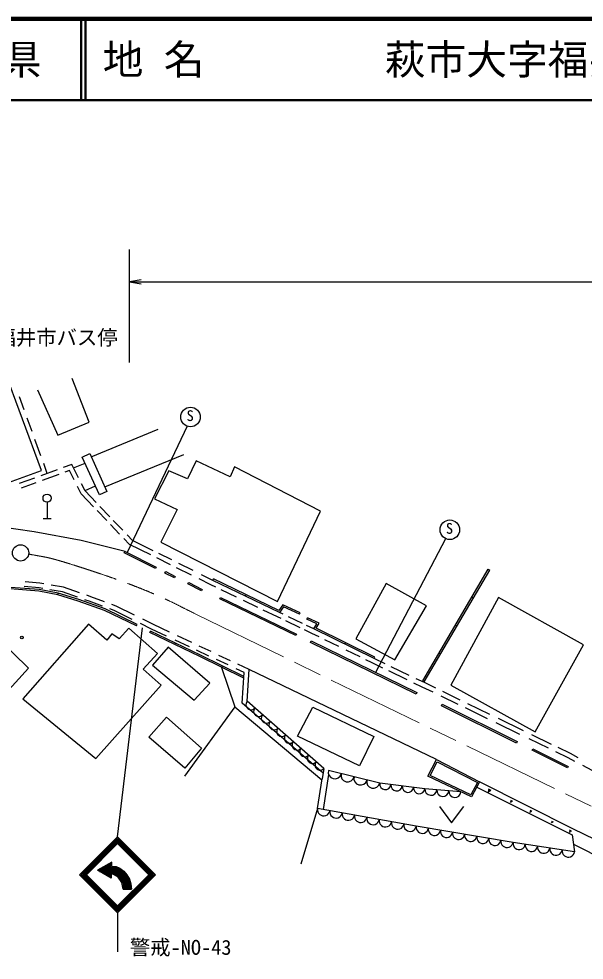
# Model space of a CAD drawing. Units: millimetres, scale not verified. Extents: x 40000 to 680000, y 20000 to 380000.
# Drawn here: x 360076 to 429506, y 264421 to 380000 of the extents above; entities that cross this region are included whole.
import ezdxf
from ezdxf.enums import TextEntityAlignment as Align

# ---------------------------------------------------------------- set-up
doc = ezdxf.new("R2010")
doc.units = ezdxf.units.MM
doc.header["$LTSCALE"] = 1000
doc.linetypes.add('CHAIN', pattern=[18.5, 12, -1.5, 3.5, -1.5])
for name, color, linetype, lineweight in [('M-BGD', 7, 'Continuous', 25), ('M-BMK', 2, 'CHAIN', 13), ('M-BMK-SRVR', 3, 'Continuous', 25), ('M-STR-STR3', 7, 'Continuous', 25), ('M-STR-STRC', 7, 'Continuous', 25), ('M-TTL', 2, 'Continuous', 140), ('M-TTL-LINE', 7, 'Continuous', 50)]:
    doc.layers.add(name, color=color, linetype=linetype, lineweight=lineweight)
doc.layers.add('M-STR-HTXT', color=7, linetype='Continuous')
doc.layers.add('M-TTL-TXT', color=7, linetype='Continuous')
doc.styles.add('ＭＳ ゴシック', font='')
doc.styles.get('ＭＳ ゴシック').set_extended_font_data('MS Gothic')

# ---------------------------------------------------------------- blocks, each defined once
blk = doc.blocks.new('open_arrow')
at = {"color": 0, "linetype": 'Continuous', "lineweight": -2}
blk.add_lwpolyline([(7.5, 1.25), (0, 0), (7.5, -1.25)], dxfattribs=at)

msp = doc.modelspace()

# ---------------------------------------------------------------- linework, layer by layer
at = {"layer": 'M-BGD'}
for p, q in [((362875, 324553), (358178, 337153)), ((368708, 330461), (366645, 335825)), ((362381, 334450), (364857, 328880)), ((360731, 331992), (360145, 333600)), ((361707, 329312), (361105, 330965)), ((364857, 328880), (368708, 330461)), ((368962, 326221), (377175, 329619)), ((362786, 326353), (362054, 328361)), ((367874, 326198), (368783, 326613)), ((369993, 321552), (367874, 326198)), ((368783, 326613), (370902, 321967)), ((370639, 322544), (380321, 326524)), ((363574, 324188), (363131, 325404)), ((366590, 325277), (365523, 324892)), ((367425, 323624), (366590, 325277)), ((366797, 324868), (368210, 325461)), ((381852, 325742), (380799, 323523)), ((386033, 323751), (381852, 325742)), ((386574, 324974), (386033, 323751)), ((397127, 319569), (386574, 324974)), ((348523, 319297), (362875, 324553)), ((364800, 324631), (362768, 323897)), ((365010, 324069), (362941, 323321)), ((366294, 324533), (365720, 324325)), ((366861, 323409), (366294, 324533)), ((378495, 324490), (376732, 321077)), ((380799, 323523), (378495, 324490)), ((361996, 323618), (360123, 322941)), ((362154, 323037), (360362, 322389)), ((367729, 321692), (367284, 322573)), ((368225, 322042), (367789, 322905)), ((368204, 322082), (369480, 322676)), ((369263, 320083), (367729, 321692)), ((369571, 320630), (368225, 322042)), ((370902, 321967), (369993, 321552)), ((363547, 320645), (363547, 318645)), ((376732, 321077), (379519, 319740)), ((370881, 318386), (369677, 319649)), ((371265, 318853), (370036, 320142)), ((379519, 319740), (377528, 315729)), ((391836, 308447), (397127, 319569)), ((361949, 317030), (355899, 317869)), ((363047, 318645), (364047, 318645)), ((372448, 316743), (371322, 317924)), ((372831, 317210), (371681, 318417)), ((367738, 315959), (361949, 317030)), ((373122, 314595), (367738, 315959)), ((373656, 315476), (372979, 316186)), ((374018, 315966), (373389, 316625)), ((376584, 314692), (374018, 315966)), ((377528, 315729), (391836, 308447)), ((373033, 314416), (373122, 314595)), ((376865, 312513), (373033, 314416)), ((373122, 314595), (376954, 312693)), ((376273, 314176), (373656, 315476)), ((378700, 312971), (377023, 313804)), ((378847, 313568), (377274, 314349)), ((376954, 312693), (376865, 312513)), ((378027, 311954), (378117, 312132)), ((378117, 312132), (379296, 311537)), ((381277, 311691), (379434, 312607)), ((381492, 312255), (379728, 313130)), ((409682, 298707), (417731, 312423)), ((409854, 298606), (417903, 312321)), ((417731, 312423), (417903, 312321)), ((379206, 311358), (378027, 311954)), ((379296, 311537), (379206, 311358)), ((383648, 310514), (382215, 311226)), ((383915, 311051), (382523, 311743)), ((383915, 311051), (384001, 311232)), ((392094, 307118), (383915, 311051)), ((392026, 307373), (384001, 311232)), ((362553, 309724), (359031, 309994)), ((362580, 309922), (359049, 310193)), ((362589, 310134), (360717, 310299)), ((362668, 310729), (360838, 310890)), ((364894, 309467), (362580, 309922)), ((363011, 310059), (362589, 310134)), ((363157, 310642), (362668, 310729)), ((365425, 309630), (363877, 309905)), ((365576, 310212), (364047, 310484)), ((367519, 309540), (365576, 310212)), ((380849, 310632), (380942, 310809)), ((382505, 309763), (380849, 310632)), ((380942, 310809), (382598, 309940)), ((382598, 309940), (382505, 309763)), ((384254, 310223), (383648, 310514)), ((386805, 308996), (384912, 309906)), ((405207, 310684), (401472, 303859)), ((410133, 307947), (405207, 310684)), ((364855, 309271), (362553, 309724)), ((364855, 309271), (364894, 309467)), ((364855, 309271), (364913, 309462)), ((367384, 308506), (364855, 309271)), ((367447, 308696), (364913, 309462)), ((367276, 308989), (365425, 309630)), ((370662, 307551), (367447, 308696)), ((368734, 308484), (368181, 308676)), ((368938, 309049), (368410, 309231)), ((370618, 308419), (368938, 309049)), ((384771, 308788), (384858, 308968)), ((394104, 304269), (384771, 308788)), ((384858, 308968), (394191, 304449)), ((387927, 309122), (388014, 309302)), ((418992, 308947), (413121, 298195)), ((415718, 308994), (415891, 308893)), ((429413, 303142), (418992, 308947)), ((370585, 307366), (367384, 308506)), ((370352, 307878), (368734, 308484)), ((374606, 305641), (370662, 307551)), ((371802, 307334), (371239, 307545)), ((372040, 307885), (371481, 308095)), ((374263, 306790), (372040, 307885)), ((389429, 307734), (387667, 308581)), ((392492, 308057), (392026, 307373)), ((392562, 307805), (392094, 307118)), ((394613, 307081), (392492, 308057)), ((394529, 306899), (392562, 307805)), ((406269, 301315), (410133, 307947)), ((374519, 305461), (370585, 307366)), ((374009, 306246), (371802, 307334)), ((391834, 306577), (390098, 307412)), ((392298, 306354), (391834, 306577)), ((392534, 306906), (392094, 307118)), ((394912, 305761), (393187, 306592)), ((394529, 306899), (394613, 307081)), ((395435, 306275), (395517, 306457)), ((396971, 305803), (395517, 306457)), ((356269, 305146), (361269, 300266)), ((368629, 305666), (360549, 296506)), ((370869, 303706), (368629, 305666)), ((373589, 305186), (372389, 303866)), ((377109, 302066), (373589, 305186)), ((374519, 305461), (374606, 305641)), ((376370, 305082), (375011, 305752)), ((376630, 305623), (375307, 306275)), ((378574, 304709), (376630, 305623)), ((394616, 305238), (392880, 306073)), ((396309, 305089), (395396, 305528)), ((396683, 305713), (395435, 306275)), ((396309, 305089), (396683, 305713)), ((396592, 305172), (396971, 305803)), ((403817, 301637), (396592, 305172)), ((413706, 305565), (413879, 305464)), ((371509, 304506), (370869, 303706)), ((372389, 303866), (371509, 304506)), ((376170, 304637), (376257, 304818)), ((382305, 301686), (376170, 304637)), ((382392, 301866), (376257, 304818)), ((378228, 304208), (376370, 305082)), ((381337, 303410), (379563, 304244)), ((394191, 304449), (394104, 304269)), ((396049, 304548), (395165, 304973)), ((396942, 304111), (396049, 304548)), ((403729, 301458), (396309, 305089)), ((378429, 302866), (376509, 300626)), ((383549, 298426), (378429, 302866)), ((379238, 303162), (379324, 303342)), ((381053, 302880), (379288, 303710)), ((383694, 302301), (382226, 302992)), ((395889, 303439), (395977, 303619)), ((408878, 297086), (395889, 303439)), ((395977, 303619), (408966, 297266)), ((399387, 302914), (397667, 303756)), ((400117, 303225), (400205, 303405)), ((401472, 303859), (406269, 301315)), ((423477, 292457), (429413, 303142)), ((375349, 300146), (377109, 302066)), ((383425, 301765), (381901, 302481)), ((387695, 299036), (382305, 301686)), ((387709, 299252), (382392, 301866)), ((386081, 301179), (384657, 301849)), ((401977, 301647), (400279, 302478)), ((411694, 302136), (411866, 302035)), ((376509, 300626), (381629, 296346)), ((385766, 300664), (384355, 301328)), ((385000, 300361), (385088, 300541)), ((388362, 300107), (386982, 300755)), ((403469, 300917), (402681, 301303)), ((404780, 300285), (403469, 300917)), ((403729, 301458), (403817, 301637)), ((405076, 300809), (403729, 301458)), ((361269, 300266), (358069, 296746)), ((377549, 298186), (375349, 300146)), ((384973, 300375), (386601, 295545)), ((387738, 299737), (386763, 300196)), ((387508, 295968), (387738, 299737)), ((388124, 296211), (388362, 300107)), ((411353, 289046), (388362, 300107)), ((407766, 298846), (405507, 299935)), ((408024, 299388), (405803, 300458)), ((381629, 296346), (383549, 298426)), ((409615, 297955), (408590, 298449)), ((409876, 298496), (408880, 298976)), ((409682, 298707), (409854, 298606)), ((411299, 297806), (409876, 298496)), ((413121, 298195), (423477, 292457)), ((369549, 289186), (377549, 298186)), ((408966, 297266), (408878, 297086)), ((410941, 297312), (409615, 297955)), ((414285, 296358), (412130, 297403)), ((360549, 296506), (369549, 289186)), ((397457, 287369), (387508, 295968)), ((397551, 287962), (388124, 296211)), ((414016, 295821), (411941, 296828)), ((417938, 294586), (415235, 295897)), ((386601, 295545), (380428, 287024)), ((386601, 295545), (397273, 286568)), ((394319, 291909), (396169, 295474)), ((396169, 295474), (403655, 291892)), ((411979, 295660), (412068, 295839)), ((421191, 291072), (411979, 295660)), ((412068, 295839), (421280, 291251)), ((417629, 294069), (414918, 295384)), ((376029, 291786), (378229, 294266)), ((378229, 294266), (382509, 290466)), ((422040, 292597), (418985, 294079)), ((421614, 292137), (418678, 293561)), ((380469, 287985), (376029, 291786)), ((401907, 288294), (394319, 291909)), ((403655, 291892), (401907, 288294)), ((425130, 290432), (422731, 291595)), ((425498, 290921), (423089, 292089)), ((382509, 290466), (380469, 287985)), ((421280, 291251), (421191, 291072)), ((423107, 290201), (423196, 290380)), ((427449, 288024), (423107, 290201)), ((423196, 290380), (427539, 288203)), ((427807, 289801), (426291, 290536)), ((410309, 287007), (411353, 289046)), ((411353, 289046), (416670, 286303)), ((427535, 289266), (426041, 289990)), ((428358, 288829), (427535, 289266)), ((428779, 289284), (427807, 289801)), ((397551, 287962), (397347, 286666)), ((410581, 287099), (411440, 288777)), ((411440, 288777), (416398, 286219)), ((427539, 288203), (427449, 288024)), ((432232, 286769), (429337, 288308)), ((396766, 283047), (397347, 286666)), ((398119, 287216), (397463, 282922)), ((404391, 286151), (398090, 287695)), ((415675, 284458), (410309, 287007)), ((415589, 284720), (410581, 287099)), ((409942, 285463), (404391, 286151)), ((416398, 286219), (415589, 284720)), ((416670, 286303), (415675, 284458)), ((416325, 285663), (428041, 279804)), ((428179, 280500), (416670, 286303)), ((414366, 285079), (409942, 285463)), ((417711, 285445), (418051, 285275)), ((417711, 285015), (417821, 285225)), ((417721, 285355), (417981, 285225)), ((417731, 285265), (417901, 285175)), ((411724, 283299), (413224, 281299)), ((413224, 281299), (414724, 283299)), ((420451, 284065), (420691, 283945)), ((420451, 283765), (420521, 283905)), ((420461, 284005), (420641, 283915)), ((420461, 283935), (420581, 283875)), ((396766, 283047), (394720, 276196)), ((408887, 280862), (396766, 283047)), ((422861, 282845), (423091, 282725)), ((422861, 282555), (422931, 282695)), ((422871, 282785), (423041, 282695)), ((422871, 282725), (422991, 282665)), ((420769, 278882), (408887, 280862)), ((425511, 281505), (425681, 281425)), ((425511, 281295), (425561, 281395)), ((425521, 281465), (425641, 281405)), ((425521, 281415), (425601, 281375)), ((427701, 280405), (427951, 280275)), ((427701, 280085), (427781, 280235)), ((427711, 280335), (427901, 280245)), ((427711, 280265), (427841, 280205)), ((428041, 279804), (428314, 277721)), ((444002, 272844), (428179, 280500)), ((428314, 277721), (420769, 278882)), ((428189, 278674), (468198, 258174))]:
    msp.add_line(p, q, dxfattribs=at)
for centre, radius in [((363547, 321145), 500), ((360451, 304038), 150)]:
    msp.add_circle(centre, radius, dxfattribs=at)
for centre, radius, start, end in [((388595, 295798), 626, 138.81407, 318.81407), ((389538, 294973), 626, 138.81407, 318.81407), ((390480, 294149), 626, 138.81407, 318.81407), ((391423, 293324), 626, 138.81407, 318.81407), ((392366, 292499), 626, 138.81407, 318.81407), ((393309, 291674), 626, 138.81407, 318.81407), ((394251, 290849), 626, 138.81407, 318.81407), ((395194, 290024), 626, 138.81407, 318.81407), ((396137, 289199), 626, 138.81407, 318.81407), ((397079, 288374), 626, 138.81407, 318.81407), ((398878, 287502), 811, 166.22583, 346.22583), ((400453, 287116), 811, 166.22583, 346.22583), ((402028, 286730), 811, 166.22583, 346.22583), ((403603, 286344), 811, 166.22583, 346.22583), ((405085, 286065), 699, 172.93327, 352.93327), ((406472, 285893), 699, 172.93327, 352.93327), ((407860, 285721), 699, 172.93327, 352.93327), ((409248, 285549), 699, 172.93327, 352.93327), ((410679, 285399), 740, 175.04992, 355.04992), ((412154, 285271), 740, 175.04992, 355.04992), ((413629, 285143), 740, 175.04992, 355.04992), ((397524, 282911), 770, 169.78039, 349.78039), ((399039, 282638), 770, 169.78039, 349.78039), ((400554, 282364), 770, 169.78039, 349.78039), ((402069, 282091), 770, 169.78039, 349.78039), ((403584, 281818), 770, 169.78039, 349.78039), ((405099, 281545), 770, 169.78039, 349.78039), ((406614, 281272), 770, 169.78039, 349.78039), ((408129, 280999), 770, 169.78039, 349.78039), ((409630, 280738), 753, 170.53768, 350.53768), ((411115, 280491), 753, 170.53768, 350.53768), ((412600, 280243), 753, 170.53768, 350.53768), ((414085, 279996), 753, 170.53768, 350.53768), ((415570, 279748), 753, 170.53768, 350.53768), ((417056, 279501), 753, 170.53768, 350.53768), ((418541, 279253), 753, 170.53768, 350.53768), ((420026, 279006), 753, 170.53768, 350.53768), ((421523, 278766), 763, 171.25384, 351.25384), ((423032, 278534), 763, 171.25384, 351.25384), ((424541, 278301), 763, 171.25384, 351.25384), ((426050, 278069), 763, 171.25384, 351.25384), ((427560, 277837), 763, 171.25384, 351.25384)]:
    msp.add_arc(centre, radius, start, end, dxfattribs=at)
at = {"layer": 'M-BMK'}
msp.add_line((381799, 306899), (450250, 273665), dxfattribs=at)
msp.add_open_spline([(361577, 314221), (361667, 314206), (361757, 314190), (361775, 314188), (361820, 314182), (361411, 314258), (361280, 314282), (361045, 314325), (361707, 314202), (362170, 314119), (362787, 314008), (363051, 313967), (363356, 313905), (364446, 313682), (366047, 313180), (367504, 312713), (369025, 312225), (370389, 311774), (371779, 311283), (373784, 310574), (375843, 309784), (377821, 308874), (379172, 308253), (380485, 307576), (381799, 306899)], degree=3, knots=[0, 0, 0, 0, 1, 1, 1, 2, 2, 2, 3, 3, 3, 4, 4, 4, 5, 5, 5, 6, 6, 6, 7, 7, 7, 8, 8, 8, 8], dxfattribs=at)
at = {"layer": 'M-BMK-SRVR'}
msp.add_circle((360291, 314428), 1000, dxfattribs=at)
at = {"layer": 'M-STR-STR3'}
for p, q in [((373656, 337805), (373656, 351696)), ((373656, 347704), (505559, 347704))]:
    msp.add_line(p, q, dxfattribs=at)
at = {"layer": 'M-STR-STRC'}
for p, q in [((380753, 329977), (373381, 314466)), ((412487, 316161), (403867, 299760)), ((372204, 279572), (375256, 305244)), ((367537, 274905), (372204, 279572)), ((367679, 274905), (372204, 279431)), ((367820, 274905), (372204, 279289)), ((367962, 274905), (372204, 279148)), ((368032, 274835), (372275, 279077)), ((368103, 274764), (372346, 279007)), ((368174, 274693), (372416, 278936)), ((371992, 278936), (376235, 274693)), ((372063, 279007), (376306, 274764)), ((372134, 279077), (376376, 274835)), ((372204, 279572), (376871, 274905)), ((372204, 279431), (376730, 274905)), ((372204, 279289), (376588, 274905)), ((372204, 279148), (376447, 274905)), ((371485, 276470), (369724, 275453)), ((371485, 276470), (370455, 275440)), ((371085, 274667), (371085, 276239)), ((371185, 274710), (371185, 276297)), ((371285, 274610), (371285, 276355)), ((371385, 274510), (371385, 276412)), ((371485, 275970), (371485, 276470)), ((368174, 275118), (372416, 270875)), ((371423, 274472), (369724, 275453)), ((369785, 275417), (369785, 275489)), ((369885, 275360), (369885, 275546)), ((369985, 275302), (369985, 275604)), ((370085, 275244), (370085, 275662)), ((370185, 275187), (370185, 275720)), ((370285, 275129), (370285, 275777)), ((370385, 275071), (370385, 275835)), ((371423, 274472), (370455, 275440)), ((370485, 275013), (370485, 275893)), ((370585, 274956), (370585, 275950)), ((370685, 274898), (370685, 276008)), ((370785, 274840), (370785, 276066)), ((370885, 274782), (370885, 276124)), ((370985, 274725), (370985, 276181)), ((371385, 275876), (371986, 275839)), ((371385, 275776), (371955, 275740)), ((371385, 275676), (371923, 275642)), ((371385, 275576), (371892, 275544)), ((371385, 275475), (371860, 275446)), ((371385, 275375), (371829, 275347)), ((371385, 275275), (371797, 275249)), ((371385, 275175), (371766, 275151)), ((371485, 275970), (372017, 275937)), ((371485, 275970), (371488, 275970)), ((371766, 275151), (372417, 274745)), ((371797, 275249), (372487, 274820)), ((371829, 275347), (372556, 274895)), ((371860, 275446), (372626, 274969)), ((371892, 275544), (372695, 275044)), ((371923, 275642), (372764, 275118)), ((371955, 275740), (372834, 275193)), ((371986, 275839), (372903, 275267)), ((371992, 270875), (376235, 275118)), ((372017, 275937), (372973, 275342)), ((372017, 275937), (372479, 275734)), ((372479, 275734), (372973, 275342)), ((372764, 275118), (373399, 274244)), ((372834, 275193), (373494, 274285)), ((372903, 275267), (373588, 274325)), ((372973, 275342), (373682, 274366)), ((372973, 275342), (373361, 274902)), ((367537, 274905), (372204, 270238)), ((367679, 274905), (372204, 270380)), ((367820, 274905), (372204, 270521)), ((367962, 274905), (372204, 270663)), ((368032, 274976), (372275, 270733)), ((368103, 275047), (372346, 270804)), ((371385, 275075), (371735, 275053)), ((371703, 274954), (371423, 274972)), ((371423, 274972), (371423, 274472)), ((372278, 274596), (371703, 274954)), ((371735, 275053), (372348, 274671)), ((372063, 270804), (376306, 275047)), ((372134, 270733), (376376, 274976)), ((372204, 270663), (376447, 274905)), ((372204, 270521), (376588, 274905)), ((372204, 270380), (376730, 274905)), ((372204, 270238), (376871, 274905)), ((372740, 273961), (372278, 274596)), ((372348, 274671), (372834, 274002)), ((372417, 274745), (372928, 274042)), ((372487, 274820), (373022, 274083)), ((372556, 274895), (373117, 274123)), ((372626, 274969), (373211, 274163)), ((372695, 275044), (373305, 274204)), ((372892, 273136), (372740, 273961)), ((372834, 274002), (372993, 273136)), ((372928, 274042), (373095, 273136)), ((373022, 274083), (373197, 273136)), ((373117, 274123), (373298, 273136)), ((373211, 274163), (373400, 273136)), ((373305, 274204), (373502, 273136)), ((373361, 274902), (373682, 274366)), ((373399, 274244), (373603, 273136)), ((373494, 274285), (373705, 273136)), ((373588, 274325), (373807, 273136)), ((373682, 274366), (373908, 273136)), ((373682, 274366), (373831, 273789)), ((372892, 273136), (373908, 273136)), ((373831, 273789), (373908, 273136)), ((372204, 270238), (372204, 265443))]:
    msp.add_line(p, q, dxfattribs=at)
for centre in [(381160, 331112), (413009, 317267)]:
    msp.add_circle(centre, 1200, dxfattribs=at)
at = {"layer": 'M-TTL'}
msp.add_line((680000, 380000), (40000, 380000), dxfattribs=at)
at = {"layer": 'M-TTL-LINE'}
for p, q in [((367750, 380000), (367750, 370000)), ((368250, 380000), (368250, 370000)), ((40000, 370000), (680000, 370000))]:
    msp.add_line(p, q, dxfattribs=at)

# ---------------------------------------------------------------- block references
at = {"layer": 'M-STR-STR3', "xscale": 193, "yscale": 193}
msp.add_blockref('open_arrow', (373656, 347704), dxfattribs=at)

# ---------------------------------------------------------------- texts
at = {"layer": 'M-STR-HTXT', "style": 'ＭＳ ゴシック'}
msp.add_text('福井市バス停', height=1833, dxfattribs=at).set_placement((357208, 339405), align=Align.BOTTOM_LEFT)
at = {"layer": 'M-STR-STRC', "style": 'ＭＳ ゴシック'}
for s, height, p in [('S', 1320, (380663, 330221)), ('S', 1320, (412511, 316376)), ('警戒-NO-43', 1833, (373712, 264527))]:
    msp.add_text(s, height=height, dxfattribs=at).set_placement(p, align=Align.BOTTOM_LEFT)
at = {"layer": 'M-TTL-TXT', "style": 'ＭＳ ゴシック'}
msp.add_text('山\u3000口\u3000県', height=3666, dxfattribs=at).set_placement((350375, 375000), align=Align.MIDDLE_CENTER)
for s, p in [('地 名', (370380, 375000)), ('萩市大字福井下', (405024, 375000))]:
    msp.add_text(s, height=3666, dxfattribs=at).set_placement(p, align=Align.MIDDLE_LEFT)

doc.saveas('drawing.dxf')
